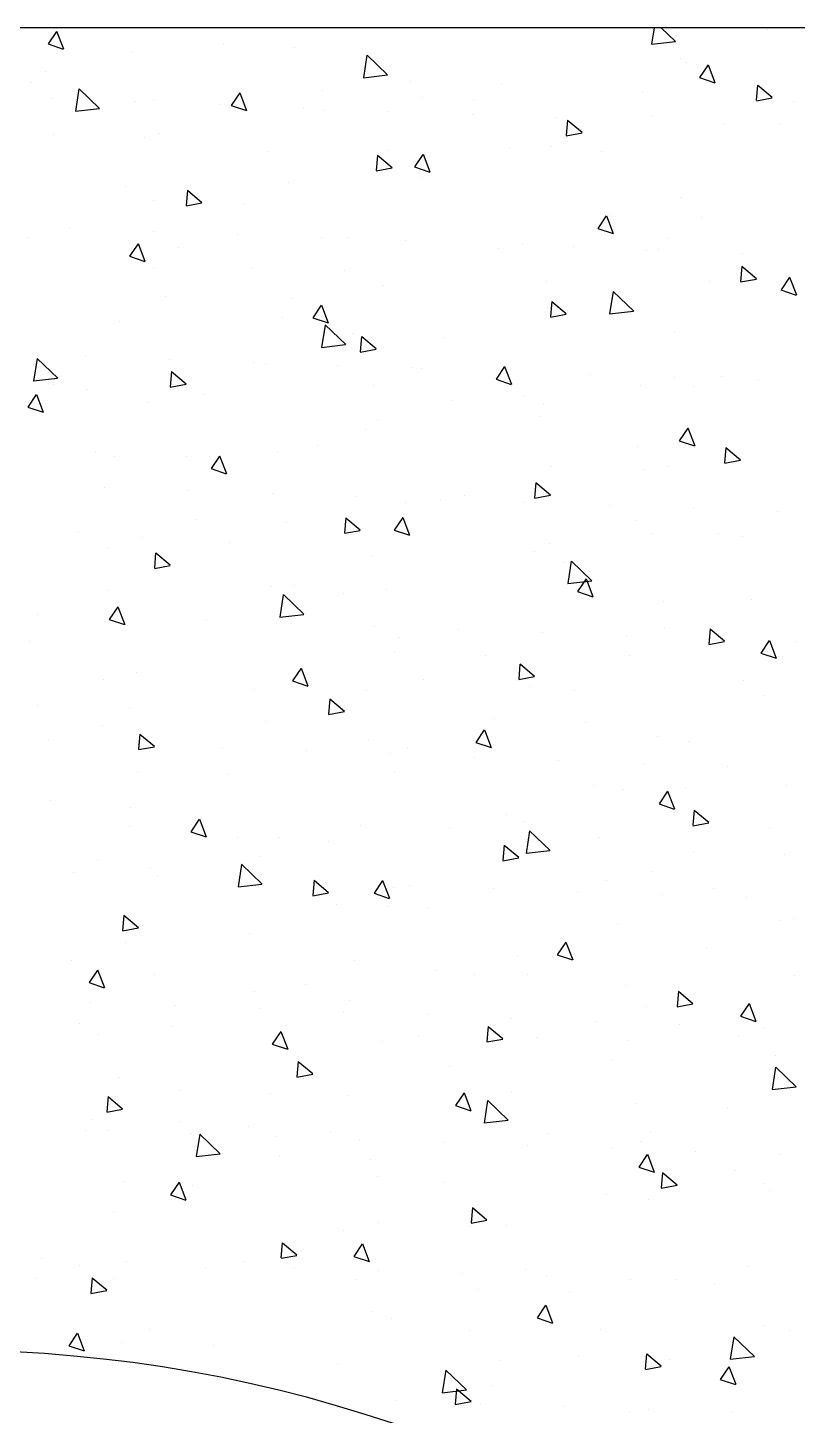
# Model space of a CAD drawing. Header units: inches. Extents: x 6.7 to 49.2, y 11 to 35.8.
# Drawn here: x 15.2252 to 15.4572, y 13.6612 to 14.0796 of the extents above; entities that cross this region are included whole.
import ezdxf

# ---------------------------------------------------------------- set-up
doc = ezdxf.new("R2010")
doc.units = ezdxf.units.IN
doc.header["$MEASUREMENT"] = 0
doc.layers.add('4', color=4, linetype='Continuous')

msp = doc.modelspace()

# ---------------------------------------------------------------- linework, layer by layer
at = {"layer": '4'}
for p, q in [((15.98709, 14.07961, 0.002), (14.48709, 14.07961, 0.002)), ((15.41402, 14.07961), (15.41325, 14.07462)), ((15.41621, 14.07961), (15.42051, 14.07549)), ((15.4481, 14.07922), (15.4481, 14.07922)), ((15.23384, 14.07852), (15.23128, 14.07473)), ((15.23388, 14.07856), (15.23592, 14.07323)), ((15.41324, 14.07464), (15.42048, 14.07548)), ((15.23128, 14.07472), (15.23588, 14.07317)), ((15.25637, 14.07247), (15.25637, 14.07247)), ((15.28422, 14.07458), (15.28422, 14.07458)), ((15.30554, 14.0737), (15.30554, 14.0737)), ((15.32746, 14.0713), (15.32641, 14.06452)), ((15.32749, 14.07132), (15.33367, 14.06538)), ((15.42185, 14.07041), (15.42185, 14.07041)), ((15.42367, 14.06922), (15.42367, 14.06922)), ((15.43029, 14.06839), (15.42773, 14.0646)), ((15.43033, 14.06843), (15.43237, 14.06309)), ((15.22615, 14.06302), (15.22615, 14.06302)), ((15.23045, 14.06654), (15.23045, 14.06654)), ((15.3264, 14.06454), (15.33364, 14.06538)), ((15.34053, 14.06334), (15.34053, 14.06334)), ((15.36807, 14.06237), (15.36807, 14.06237)), ((15.42773, 14.06458), (15.43233, 14.06304)), ((15.23231, 14.05821), (15.23231, 14.05821)), ((15.24062, 14.0612), (15.23957, 14.05442)), ((15.24065, 14.06122), (15.24683, 14.05528)), ((15.2891, 14.05998), (15.28654, 14.05619)), ((15.28913, 14.06002), (15.29118, 14.05469)), ((15.31409, 14.06068), (15.31409, 14.06068)), ((15.34428, 14.05854), (15.34428, 14.05854)), ((15.41058, 14.06046), (15.41058, 14.06046)), ((15.44526, 14.06229), (15.44486, 14.05773)), ((15.44487, 14.05762), (15.44965, 14.0585)), ((15.44527, 14.06233), (15.44965, 14.05865)), ((15.23956, 14.05444), (15.2468, 14.05528)), ((15.25767, 14.05729), (15.25767, 14.05729)), ((15.26306, 14.05776), (15.26306, 14.05776)), ((15.28304, 14.05636), (15.28304, 14.05636)), ((15.28654, 14.05618), (15.29114, 14.05463)), ((15.30841, 14.05543), (15.30841, 14.05543)), ((15.31427, 14.05453), (15.31427, 14.05453)), ((15.33377, 14.05451), (15.33377, 14.05451)), ((15.35955, 14.05754), (15.35955, 14.05754)), ((15.45605, 14.05731), (15.45605, 14.05731)), ((15.35914, 14.05358), (15.35914, 14.05358)), ((15.3845, 14.05265), (15.3845, 14.05265)), ((15.38794, 14.05171), (15.38754, 14.04716)), ((15.38795, 14.05175), (15.39233, 14.04808)), ((15.41343, 14.05315), (15.41343, 14.05315)), ((15.43524, 14.0508), (15.43524, 14.0508)), ((15.4519, 14.05036), (15.4519, 14.05036)), ((15.23296, 14.04747), (15.23296, 14.04747)), ((15.2605, 14.0465), (15.2605, 14.0465)), ((15.26489, 14.04786), (15.26489, 14.04786)), ((15.38755, 14.04705), (15.39233, 14.04793)), ((15.29736, 14.04242), (15.29736, 14.04242)), ((15.33404, 14.04248), (15.33404, 14.04248)), ((15.34439, 14.04148), (15.34644, 14.03615)), ((15.37058, 14.0433), (15.37058, 14.0433)), ((15.38322, 14.0437), (15.38322, 14.0437)), ((15.39813, 14.04233), (15.39813, 14.04233)), ((15.33062, 14.04114), (15.33022, 14.03659)), ((15.33024, 14.03648), (15.33501, 14.03736)), ((15.33064, 14.04118), (15.33502, 14.03751)), ((15.34435, 14.04144), (15.34179, 14.03765)), ((15.34179, 14.03764), (15.3464, 14.03609)), ((15.34433, 14.03448), (15.34433, 14.03448)), ((15.25465, 14.0318), (15.25465, 14.0318)), ((15.27331, 14.03057), (15.27291, 14.02601)), ((15.27332, 14.03061), (15.2777, 14.02693)), ((15.30383, 14.03303), (15.30383, 14.03303)), ((15.26301, 14.02742), (15.26301, 14.02742)), ((15.27292, 14.02591), (15.2777, 14.02679)), ((15.29056, 14.02645), (15.29056, 14.02645)), ((15.42195, 14.02854), (15.42195, 14.02854)), ((15.39961, 14.0229), (15.39705, 14.01911)), ((15.39965, 14.02294), (15.40169, 14.01761)), ((15.40064, 14.02325), (15.40064, 14.02325)), ((15.42818, 14.02228), (15.42818, 14.02228)), ((15.22522, 14.01647), (15.22522, 14.01647)), ((15.23767, 14.01909), (15.23767, 14.01909)), ((15.26304, 14.01816), (15.26304, 14.01816)), ((15.2884, 14.01724), (15.2884, 14.01724)), ((15.39705, 14.0191), (15.40165, 14.01755)), ((15.25842, 14.0145), (15.25586, 14.01071)), ((15.25845, 14.01454), (15.2605, 14.0092)), ((15.27069, 14.01332), (15.27069, 14.01332)), ((15.31377, 14.01631), (15.31377, 14.01631)), ((15.32172, 14.01624), (15.32172, 14.01624)), ((15.33914, 14.01538), (15.33914, 14.01538)), ((15.36718, 14.0131), (15.36718, 14.0131)), ((15.37438, 14.01444), (15.37438, 14.01444)), ((15.38987, 14.01353), (15.38987, 14.01353)), ((15.41171, 14.01248), (15.41171, 14.01248)), ((15.41524, 14.0126), (15.41524, 14.0126)), ((15.41821, 14.01602), (15.41821, 14.01602)), ((15.25586, 14.01069), (15.26046, 14.00915)), ((15.4406, 14.01168), (15.4406, 14.01168)), ((15.26317, 14.00719), (15.26317, 14.00719)), ((15.29307, 14.00738), (15.29307, 14.00738)), ((15.32061, 14.00641), (15.32061, 14.00641)), ((15.44047, 14.00763), (15.44008, 14.00308)), ((15.44009, 14.00297), (15.44487, 14.00385)), ((15.44049, 14.00767), (15.44487, 14.004)), ((15.45486, 14.00436), (15.45231, 14.00057)), ((15.4549, 14.0044), (15.45695, 13.99907)), ((15.33232, 14.0018), (15.33232, 14.0018)), ((15.3815, 14.00303), (15.3815, 14.00303)), ((15.40168, 14.00008), (15.40063, 13.9933)), ((15.40171, 14.0001), (15.4079, 13.99416)), ((15.43069, 14.00321), (15.43069, 14.00321)), ((15.4523, 14.00056), (15.45691, 13.99901)), ((15.26681, 13.99856), (15.26681, 13.99856)), ((15.30498, 13.99798), (15.30498, 13.99798)), ((15.31367, 13.99596), (15.31112, 13.99217)), ((15.31371, 13.996), (15.31576, 13.99066)), ((15.38316, 13.99706), (15.38276, 13.99251)), ((15.38317, 13.9971), (15.38755, 13.99343)), ((15.40148, 13.99776), (15.40148, 13.99776)), ((15.30211, 13.99235), (15.30211, 13.99235)), ((15.31111, 13.99215), (15.31572, 13.99061)), ((15.38277, 13.99239), (15.38755, 13.99328)), ((15.40063, 13.99332), (15.40787, 13.99416)), ((15.40444, 13.99439), (15.40444, 13.99439)), ((15.25293, 13.99112), (15.25293, 13.99112)), ((15.31484, 13.98997), (15.31379, 13.9832)), ((15.31487, 13.99), (15.32106, 13.98406)), ((15.32312, 13.98733), (15.32312, 13.98733)), ((15.42023, 13.98787), (15.42023, 13.98787)), ((15.31379, 13.98322), (15.32103, 13.98406)), ((15.32584, 13.98649), (15.32544, 13.98193)), ((15.32586, 13.98653), (15.33023, 13.98285)), ((15.35066, 13.98636), (15.35066, 13.98636)), ((15.228, 13.97987), (15.22695, 13.97309)), ((15.22803, 13.97989), (15.23422, 13.97396)), ((15.24255, 13.9806), (15.24255, 13.9806)), ((15.26792, 13.97967), (15.26792, 13.97967)), ((15.29328, 13.97875), (15.29328, 13.97875)), ((15.32545, 13.98182), (15.33023, 13.9827)), ((15.26852, 13.97591), (15.26813, 13.97136)), ((15.26854, 13.97595), (15.27292, 13.97228)), ((15.29687, 13.97852), (15.29687, 13.97852)), ((15.31865, 13.97782), (15.31865, 13.97782)), ((15.34084, 13.97719), (15.34084, 13.97719)), ((15.34402, 13.97689), (15.34402, 13.97689)), ((15.36893, 13.97742), (15.36637, 13.97363)), ((15.36897, 13.97746), (15.37101, 13.97212)), ((15.36938, 13.97597), (15.36938, 13.97597)), ((15.39475, 13.97504), (15.39475, 13.97504)), ((15.22695, 13.97311), (15.23419, 13.97395)), ((15.23285, 13.97203), (15.23285, 13.97203)), ((15.24309, 13.97048), (15.24309, 13.97048)), ((15.26814, 13.97125), (15.27291, 13.97213)), ((15.32934, 13.9718), (15.32934, 13.9718)), ((15.36637, 13.97361), (15.37097, 13.97207)), ((15.40999, 13.9718), (15.40999, 13.9718)), ((15.42011, 13.97411), (15.42011, 13.97411)), ((15.42584, 13.97158), (15.42584, 13.97158)), ((15.43449, 13.97435), (15.43449, 13.97435)), ((15.44548, 13.97319), (15.44548, 13.97319)), ((15.22774, 13.96901), (15.22518, 13.96522)), ((15.22777, 13.96905), (15.22982, 13.96372)), ((15.26145, 13.96651), (15.26145, 13.96651)), ((15.27832, 13.96888), (15.27832, 13.96888)), ((15.35318, 13.96728), (15.35318, 13.96728)), ((15.37481, 13.96866), (15.37481, 13.96866)), ((15.38072, 13.96631), (15.38072, 13.96631)), ((15.22518, 13.96521), (15.22978, 13.96367)), ((15.37978, 13.96235), (15.37978, 13.96235)), ((15.32692, 13.95847), (15.32692, 13.95847)), ((15.3306, 13.96112), (15.3306, 13.96112)), ((15.42418, 13.95888), (15.42163, 13.95509)), ((15.42422, 13.95892), (15.42627, 13.95358)), ((15.42163, 13.95507), (15.42623, 13.95353)), ((15.24561, 13.95141), (15.24561, 13.95141)), ((15.25121, 13.95044), (15.25121, 13.95044)), ((15.27315, 13.95044), (15.27315, 13.95044)), ((15.28299, 13.95047), (15.28044, 13.94668)), ((15.28303, 13.95051), (15.28508, 13.94518)), ((15.30039, 13.95167), (15.30039, 13.95167)), ((15.31261, 13.95355), (15.31261, 13.95355)), ((15.4091, 13.95332), (15.4091, 13.95332)), ((15.43569, 13.95298), (15.43529, 13.94842)), ((15.43571, 13.95302), (15.44009, 13.94934)), ((15.28043, 13.94667), (15.28504, 13.94512)), ((15.38323, 13.94724), (15.38323, 13.94724)), ((15.41077, 13.94627), (15.41077, 13.94627)), ((15.41851, 13.94719), (15.41851, 13.94719)), ((15.43531, 13.94831), (15.44008, 13.94919)), ((15.37838, 13.9424), (15.37798, 13.93785)), ((15.37839, 13.94244), (15.38277, 13.93877)), ((15.24826, 13.94102), (15.24826, 13.94102)), ((15.27363, 13.9401), (15.27363, 13.9401)), ((15.299, 13.93917), (15.299, 13.93917)), ((15.32436, 13.93824), (15.32436, 13.93824)), ((15.34973, 13.93732), (15.34973, 13.93732)), ((15.35698, 13.93842), (15.35698, 13.93842)), ((15.37799, 13.93774), (15.38277, 13.93862)), ((15.33912, 13.93651), (15.33912, 13.93651)), ((15.37509, 13.93639), (15.37509, 13.93639)), ((15.40046, 13.93546), (15.40046, 13.93546)), ((15.42583, 13.93454), (15.42583, 13.93454)), ((15.45119, 13.93361), (15.45119, 13.93361)), ((15.27566, 13.93136), (15.27566, 13.93136)), ((15.3032, 13.93039), (15.3032, 13.93039)), ((15.32106, 13.93183), (15.32066, 13.92728)), ((15.32107, 13.93187), (15.32545, 13.9282)), ((15.33825, 13.93193), (15.33569, 13.92814)), ((15.33829, 13.93197), (15.34033, 13.92664)), ((15.40828, 13.93112), (15.40828, 13.93112)), ((15.24048, 13.92759), (15.24048, 13.92759)), ((15.25973, 13.92583), (15.25973, 13.92583)), ((15.28595, 13.92444), (15.28595, 13.92444)), ((15.32067, 13.92717), (15.32545, 13.92805)), ((15.33569, 13.92813), (15.34029, 13.92658)), ((15.33697, 13.92737), (15.33697, 13.92737)), ((15.41328, 13.92719), (15.41328, 13.92719)), ((15.43346, 13.92714), (15.43346, 13.92714)), ((15.44083, 13.92622), (15.44083, 13.92622)), ((15.24941, 13.92255), (15.24941, 13.92255)), ((15.26374, 13.92126), (15.26334, 13.9167)), ((15.26376, 13.9213), (15.26813, 13.91762)), ((15.32889, 13.92044), (15.32889, 13.92044)), ((15.37806, 13.92167), (15.37806, 13.92167)), ((15.38244, 13.92422), (15.38244, 13.92422)), ((15.26336, 13.9166), (15.26813, 13.91748)), ((15.38703, 13.91838), (15.38703, 13.91838)), ((15.38907, 13.91875), (15.38802, 13.91198)), ((15.3891, 13.91877), (15.39529, 13.91284)), ((15.38802, 13.91199), (15.39526, 13.91284)), ((15.39351, 13.91339), (15.39095, 13.9096)), ((15.39354, 13.91343), (15.39559, 13.9081)), ((15.2495, 13.90977), (15.2495, 13.90977)), ((15.29867, 13.91099), (15.29867, 13.91099)), ((15.30223, 13.90865), (15.30118, 13.90187)), ((15.30226, 13.90867), (15.30845, 13.90274)), ((15.30571, 13.91132), (15.30571, 13.91132)), ((15.32024, 13.90911), (15.32024, 13.90911)), ((15.33326, 13.91035), (15.33326, 13.91035)), ((15.39095, 13.90959), (15.39555, 13.90804)), ((15.25231, 13.90499), (15.24976, 13.9012)), ((15.25235, 13.90503), (15.2544, 13.89969)), ((15.41679, 13.90651), (15.41679, 13.90651)), ((15.44334, 13.90715), (15.44334, 13.90715)), ((15.22826, 13.90283), (15.22826, 13.90283)), ((15.24975, 13.90119), (15.25436, 13.89964)), ((15.25363, 13.9019), (15.25363, 13.9019)), ((15.27899, 13.90097), (15.27899, 13.90097)), ((15.30118, 13.90189), (15.30842, 13.90273)), ((15.30436, 13.90005), (15.30436, 13.90005)), ((15.32973, 13.89912), (15.32973, 13.89912)), ((15.3374, 13.89583), (15.3374, 13.89583)), ((15.35509, 13.89819), (15.35509, 13.89819)), ((15.38046, 13.89727), (15.38046, 13.89727)), ((15.40583, 13.89634), (15.40583, 13.89634)), ((15.41708, 13.89833), (15.41708, 13.89833)), ((15.43091, 13.89832), (15.43051, 13.89377)), ((15.43093, 13.89836), (15.4353, 13.89469)), ((15.43119, 13.89541), (15.43119, 13.89541)), ((15.22569, 13.89447), (15.22569, 13.89447)), ((15.33577, 13.89127), (15.33577, 13.89127)), ((15.43052, 13.89366), (15.4353, 13.89454)), ((15.4462, 13.89105), (15.45081, 13.8895)), ((15.44876, 13.89485), (15.44621, 13.89106)), ((15.4488, 13.89489), (15.45085, 13.88956)), ((15.45656, 13.89449), (15.45656, 13.89449)), ((15.36331, 13.8903), (15.36331, 13.8903)), ((15.37359, 13.88775), (15.3732, 13.88319)), ((15.37361, 13.88779), (15.37799, 13.88411)), ((15.40656, 13.89045), (15.40656, 13.89045)), ((15.24811, 13.88315), (15.24811, 13.88315)), ((15.25801, 13.88516), (15.25801, 13.88516)), ((15.30757, 13.88645), (15.30501, 13.88266)), ((15.30501, 13.88264), (15.30961, 13.8811)), ((15.30761, 13.88649), (15.30966, 13.88115)), ((15.30951, 13.88246), (15.30951, 13.88246)), ((15.3446, 13.88293), (15.3446, 13.88293)), ((15.37321, 13.88308), (15.37798, 13.88397)), ((15.44109, 13.8827), (15.44109, 13.8827)), ((15.29357, 13.88), (15.29357, 13.88)), ((15.32717, 13.87977), (15.32717, 13.87977)), ((15.37634, 13.881), (15.37634, 13.881)), ((15.39007, 13.87978), (15.39007, 13.87978)), ((15.44714, 13.87829), (15.44714, 13.87829)), ((15.2282, 13.87539), (15.2282, 13.87539)), ((15.25574, 13.87442), (15.25574, 13.87442)), ((15.31628, 13.87718), (15.31588, 13.87262)), ((15.31629, 13.87722), (15.32067, 13.87354)), ((15.29695, 13.87032), (15.29695, 13.87032)), ((15.31589, 13.87251), (15.32067, 13.87339)), ((15.36582, 13.87122), (15.36582, 13.87122)), ((15.39337, 13.87025), (15.39337, 13.87025)), ((15.24778, 13.86909), (15.24778, 13.86909)), ((15.25896, 13.8666), (15.25856, 13.86205)), ((15.25898, 13.86664), (15.26335, 13.86297)), ((15.36283, 13.86791), (15.36027, 13.86412)), ((15.36286, 13.86795), (15.36491, 13.86261)), ((15.41507, 13.86584), (15.41507, 13.86584)), ((15.23138, 13.86489), (15.23138, 13.86489)), ((15.25851, 13.86341), (15.25851, 13.86341)), ((15.25857, 13.86194), (15.26335, 13.86282)), ((15.28387, 13.86248), (15.28387, 13.86248)), ((15.30924, 13.86156), (15.30924, 13.86156)), ((15.32787, 13.86467), (15.32787, 13.86467)), ((15.33957, 13.86241), (15.33957, 13.86241)), ((15.36027, 13.8641), (15.36487, 13.86256)), ((15.42436, 13.86444), (15.42436, 13.86444)), ((15.33461, 13.86063), (15.33461, 13.86063)), ((15.35997, 13.8597), (15.35997, 13.8597)), ((15.38534, 13.85878), (15.38534, 13.85878)), ((15.4107, 13.85785), (15.4107, 13.85785)), ((15.25825, 13.85535), (15.25825, 13.85535)), ((15.2858, 13.85438), (15.2858, 13.85438)), ((15.33568, 13.85516), (15.33568, 13.85516)), ((15.43607, 13.85692), (15.43607, 13.85692)), ((15.39588, 13.85118), (15.39588, 13.85118)), ((15.40484, 13.84977), (15.40484, 13.84977)), ((15.41808, 13.84937), (15.41553, 13.84558)), ((15.41812, 13.84941), (15.42017, 13.84407)), ((15.42342, 13.85021), (15.42342, 13.85021)), ((15.45401, 13.851), (15.45401, 13.851)), ((15.232, 13.84653), (15.232, 13.84653)), ((15.41552, 13.84556), (15.42013, 13.84402)), ((15.25629, 13.84448), (15.25629, 13.84448)), ((15.27689, 13.84096), (15.27433, 13.83717)), ((15.27693, 13.841), (15.27898, 13.83567)), ((15.36962, 13.84236), (15.36962, 13.84236)), ((15.42613, 13.84367), (15.42573, 13.83911)), ((15.42614, 13.84371), (15.43052, 13.84003)), ((15.25574, 13.83871), (15.25574, 13.83871)), ((15.27433, 13.83716), (15.27893, 13.83562)), ((15.32545, 13.83909), (15.32545, 13.83909)), ((15.35223, 13.83849), (15.35223, 13.83849)), ((15.37462, 13.84032), (15.37462, 13.84032)), ((15.37646, 13.83743), (15.37541, 13.83065)), ((15.37649, 13.83745), (15.38267, 13.83152)), ((15.42574, 13.839), (15.43052, 13.83988)), ((15.44872, 13.83826), (15.44872, 13.83826)), ((15.28831, 13.8353), (15.28831, 13.8353)), ((15.3012, 13.83557), (15.3012, 13.83557)), ((15.31585, 13.83433), (15.31585, 13.83433)), ((15.36881, 13.83309), (15.36841, 13.82854)), ((15.36883, 13.83313), (15.37321, 13.82946)), ((15.39769, 13.83534), (15.39769, 13.83534)), ((15.24606, 13.82841), (15.24606, 13.82841)), ((15.29523, 13.82964), (15.29523, 13.82964)), ((15.36843, 13.82843), (15.3732, 13.82931)), ((15.37541, 13.83067), (15.38264, 13.83151)), ((15.42593, 13.83113), (15.42593, 13.83113)), ((15.45347, 13.83016), (15.45347, 13.83016)), ((15.23885, 13.82476), (15.23885, 13.82476)), ((15.26205, 13.82649), (15.26205, 13.82649)), ((15.28962, 13.82733), (15.28857, 13.82055)), ((15.28965, 13.82735), (15.29583, 13.82141)), ((15.41336, 13.82516), (15.41336, 13.82516)), ((15.26422, 13.82383), (15.26422, 13.82383)), ((15.28857, 13.82057), (15.2958, 13.82141)), ((15.28959, 13.82291), (15.28959, 13.82291)), ((15.3115, 13.82252), (15.3111, 13.81797)), ((15.31151, 13.82256), (15.31589, 13.81889)), ((15.31495, 13.82198), (15.31495, 13.82198)), ((15.33215, 13.82242), (15.32959, 13.81863)), ((15.33218, 13.82246), (15.33423, 13.81713)), ((15.3355, 13.82023), (15.3355, 13.82023)), ((15.34032, 13.82105), (15.34032, 13.82105)), ((15.36569, 13.82013), (15.36569, 13.82013)), ((15.39968, 13.82232), (15.39968, 13.82232)), ((15.43199, 13.82), (15.43199, 13.82)), ((15.31111, 13.81786), (15.31589, 13.81874)), ((15.32959, 13.81862), (15.33419, 13.81707)), ((15.39105, 13.8192), (15.39105, 13.8192)), ((15.41642, 13.81827), (15.41642, 13.81827)), ((15.44178, 13.81735), (15.44178, 13.81735)), ((15.25418, 13.81195), (15.25378, 13.80739)), ((15.25419, 13.81199), (15.25857, 13.80831)), ((15.31836, 13.81526), (15.31836, 13.81526)), ((15.33397, 13.81448), (15.33397, 13.81448)), ((15.3459, 13.81429), (15.3459, 13.81429)), ((15.25379, 13.80728), (15.25857, 13.80817)), ((15.40312, 13.80909), (15.40312, 13.80909)), ((15.45229, 13.81032), (15.45229, 13.81032)), ((15.45599, 13.81109), (15.45599, 13.81109)), ((15.25458, 13.8038), (15.25458, 13.8038)), ((15.29211, 13.80644), (15.29211, 13.80644)), ((15.3874, 13.80388), (15.38485, 13.80009)), ((15.38744, 13.80392), (15.38949, 13.79859)), ((15.3729, 13.79964), (15.3729, 13.79964)), ((15.38484, 13.80008), (15.38945, 13.79853)), ((15.42973, 13.80227), (15.42973, 13.80227)), ((15.23833, 13.79841), (15.23833, 13.79841)), ((15.24621, 13.79548), (15.24365, 13.79169)), ((15.24625, 13.79552), (15.2483, 13.79018)), ((15.32373, 13.79841), (15.32373, 13.79841)), ((15.34841, 13.79521), (15.34841, 13.79521)), ((15.24365, 13.79168), (15.24826, 13.79013)), ((15.26336, 13.79427), (15.26336, 13.79427)), ((15.30883, 13.79113), (15.30883, 13.79113)), ((15.35986, 13.79405), (15.35986, 13.79405)), ((15.37596, 13.79424), (15.37596, 13.79424)), ((15.40532, 13.7909), (15.40532, 13.7909)), ((15.45635, 13.79382), (15.45635, 13.79382)), ((15.29351, 13.78896), (15.29351, 13.78896)), ((15.32216, 13.7864), (15.32216, 13.7864)), ((15.42135, 13.78901), (15.42095, 13.78446)), ((15.42136, 13.78905), (15.42574, 13.78538)), ((15.24422, 13.78564), (15.24422, 13.78564)), ((15.26958, 13.78471), (15.26958, 13.78471)), ((15.29495, 13.78378), (15.29495, 13.78378)), ((15.32032, 13.78286), (15.32032, 13.78286)), ((15.41164, 13.78448), (15.41164, 13.78448)), ((15.42096, 13.78435), (15.42574, 13.78523)), ((15.44266, 13.78534), (15.4401, 13.78155)), ((15.4427, 13.78538), (15.44475, 13.78005)), ((15.24084, 13.77933), (15.24084, 13.77933)), ((15.26839, 13.77836), (15.26839, 13.77836)), ((15.34568, 13.78193), (15.34568, 13.78193)), ((15.36403, 13.77844), (15.36363, 13.77388)), ((15.36405, 13.77848), (15.36842, 13.7748)), ((15.37105, 13.781), (15.37105, 13.781)), ((15.39642, 13.78008), (15.39642, 13.78008)), ((15.42178, 13.77915), (15.42178, 13.77915)), ((15.4401, 13.78154), (15.4447, 13.77999)), ((15.44715, 13.77822), (15.44715, 13.77822)), ((15.24663, 13.77601), (15.24663, 13.77601)), ((15.30147, 13.77694), (15.29891, 13.77315)), ((15.3015, 13.77698), (15.30355, 13.77164)), ((15.33225, 13.7738), (15.33225, 13.7738)), ((15.34312, 13.77579), (15.34312, 13.77579)), ((15.36364, 13.77377), (15.36842, 13.77466)), ((15.37847, 13.77516), (15.37847, 13.77516)), ((15.40601, 13.77419), (15.40601, 13.77419)), ((15.43962, 13.77557), (15.43962, 13.77557)), ((15.29891, 13.77314), (15.30351, 13.77159)), ((15.45057, 13.76964), (15.45057, 13.76964)), ((15.30671, 13.76787), (15.30632, 13.76331)), ((15.30673, 13.7679), (15.31111, 13.76423)), ((15.35221, 13.76635), (15.35221, 13.76635)), ((15.4014, 13.76841), (15.4014, 13.76841)), ((15.45069, 13.76621), (15.44964, 13.75943)), ((15.45072, 13.76623), (15.4569, 13.76029)), ((15.25286, 13.76312), (15.25286, 13.76312)), ((15.30633, 13.7632), (15.3111, 13.76408)), ((15.2494, 13.75729), (15.249, 13.75274)), ((15.24941, 13.75733), (15.25379, 13.75366)), ((15.2709, 13.75929), (15.2709, 13.75929)), ((15.29844, 13.75832), (15.29844, 13.75832)), ((15.32201, 13.75774), (15.32201, 13.75774)), ((15.35672, 13.7584), (15.35417, 13.75461)), ((15.35676, 13.75844), (15.35881, 13.7531)), ((15.37118, 13.75896), (15.37118, 13.75896)), ((15.44963, 13.75945), (15.45687, 13.76029)), ((15.24901, 13.75263), (15.25379, 13.75351)), ((15.35416, 13.75459), (15.35877, 13.75305)), ((15.36385, 13.7561), (15.3628, 13.74933)), ((15.36388, 13.75613), (15.37006, 13.75019)), ((15.40852, 13.75512), (15.40852, 13.75512)), ((15.43607, 13.75415), (15.43607, 13.75415)), ((15.24464, 13.75048), (15.24464, 13.75048)), ((15.27099, 13.74983), (15.27099, 13.74983)), ((15.36279, 13.74935), (15.37003, 13.75019)), ((15.36748, 13.74961), (15.36748, 13.74961)), ((15.24262, 13.74706), (15.24262, 13.74706)), ((15.2491, 13.74715), (15.2491, 13.74715)), ((15.27446, 13.74622), (15.27446, 13.74622)), ((15.27701, 13.746), (15.27596, 13.73923)), ((15.27704, 13.74602), (15.28322, 13.74009)), ((15.29179, 13.74829), (15.29179, 13.74829)), ((15.29983, 13.74529), (15.29983, 13.74529)), ((15.31646, 13.74669), (15.31646, 13.74669)), ((15.38227, 13.74631), (15.38227, 13.74631)), ((15.41295, 13.74646), (15.41295, 13.74646)), ((15.3252, 13.74437), (15.3252, 13.74437)), ((15.35056, 13.74344), (15.35056, 13.74344)), ((15.37593, 13.74251), (15.37593, 13.74251)), ((15.4013, 13.74159), (15.4013, 13.74159)), ((15.40992, 13.7438), (15.40992, 13.7438)), ((15.42666, 13.74066), (15.42666, 13.74066)), ((15.27595, 13.73924), (15.28319, 13.74009)), ((15.30095, 13.73924), (15.30095, 13.73924)), ((15.3285, 13.73827), (15.3285, 13.73827)), ((15.41198, 13.73986), (15.40942, 13.73607)), ((15.40942, 13.73605), (15.41402, 13.73451)), ((15.41202, 13.7399), (15.41407, 13.73456)), ((15.45203, 13.73973), (15.45203, 13.73973)), ((15.33053, 13.73313), (15.33053, 13.73313)), ((15.41657, 13.73436), (15.41617, 13.7298)), ((15.41658, 13.73439), (15.42096, 13.73072)), ((15.43858, 13.73507), (15.43858, 13.73507)), ((15.25426, 13.73158), (15.25426, 13.73158)), ((15.27079, 13.73146), (15.26823, 13.72767)), ((15.26823, 13.72765), (15.27283, 13.72611)), ((15.27082, 13.7315), (15.27287, 13.72616)), ((15.2747, 13.73043), (15.2747, 13.73043)), ((15.35075, 13.73135), (15.35075, 13.73135)), ((15.39968, 13.72774), (15.39968, 13.72774)), ((15.41618, 13.72969), (15.42096, 13.73057)), ((15.44724, 13.73113), (15.44724, 13.73113)), ((15.44886, 13.72897), (15.44886, 13.72897)), ((15.35925, 13.72378), (15.35885, 13.71923)), ((15.35926, 13.72382), (15.36364, 13.72015)), ((15.41232, 13.72626), (15.41232, 13.72626)), ((15.25114, 13.72245), (15.25114, 13.72245)), ((15.35886, 13.71912), (15.36364, 13.72)), ((15.32029, 13.71706), (15.32029, 13.71706)), ((15.33101, 13.7192), (15.33101, 13.7192)), ((15.35855, 13.71823), (15.35855, 13.71823)), ((15.36947, 13.71829), (15.36947, 13.71829)), ((15.30193, 13.71321), (15.30153, 13.70866)), ((15.30195, 13.71325), (15.30633, 13.70958)), ((15.32604, 13.71291), (15.32349, 13.70912)), ((15.32608, 13.71295), (15.32813, 13.70762)), ((15.22944, 13.7085), (15.22944, 13.7085)), ((15.25481, 13.70757), (15.25481, 13.70757)), ((15.29008, 13.70761), (15.29008, 13.70761)), ((15.30154, 13.70855), (15.30632, 13.70943)), ((15.30475, 13.71038), (15.30475, 13.71038)), ((15.32348, 13.70911), (15.32809, 13.70757)), ((15.2409, 13.70638), (15.2409, 13.70638)), ((15.24462, 13.70264), (15.24422, 13.69808)), ((15.24463, 13.70268), (15.24901, 13.699)), ((15.27862, 13.7054), (15.27862, 13.7054)), ((15.30554, 13.70572), (15.30554, 13.70572)), ((15.33091, 13.70479), (15.33091, 13.70479)), ((15.35628, 13.70386), (15.35628, 13.70386)), ((15.37511, 13.70517), (15.37511, 13.70517)), ((15.38164, 13.70294), (15.38164, 13.70294)), ((15.44238, 13.70621), (15.44238, 13.70621)), ((15.22759, 13.70247), (15.22759, 13.70247)), ((15.24423, 13.69797), (15.249, 13.69886)), ((15.25098, 13.70235), (15.25098, 13.70235)), ((15.32409, 13.70225), (15.32409, 13.70225)), ((15.36106, 13.69915), (15.36106, 13.69915)), ((15.40701, 13.70201), (15.40701, 13.70201)), ((15.42058, 13.70203), (15.42058, 13.70203)), ((15.43237, 13.70108), (15.43237, 13.70108)), ((15.3813, 13.69437), (15.37874, 13.69058)), ((15.38134, 13.69441), (15.38339, 13.68908)), ((15.3886, 13.69818), (15.3886, 13.69818)), ((15.32881, 13.69245), (15.32881, 13.69245)), ((15.33481, 13.69034), (15.33481, 13.69034)), ((15.37874, 13.69057), (15.38335, 13.68902)), ((15.24011, 13.68597), (15.23755, 13.68218)), ((15.24014, 13.68601), (15.24219, 13.68068)), ((15.26189, 13.68714), (15.26189, 13.68714)), ((15.35838, 13.68691), (15.35838, 13.68691)), ((15.39796, 13.68706), (15.39796, 13.68706)), ((15.44714, 13.68829), (15.44714, 13.68829)), ((15.45487, 13.68669), (15.45487, 13.68669)), ((15.23755, 13.68217), (15.24215, 13.68062)), ((15.25349, 13.68328), (15.25349, 13.68328)), ((15.28103, 13.68231), (15.28103, 13.68231)), ((15.43807, 13.68488), (15.43702, 13.67811)), ((15.4381, 13.68491), (15.44429, 13.67897)), ((15.36775, 13.67761), (15.36775, 13.67761)), ((15.39112, 13.67911), (15.39112, 13.67911)), ((15.41178, 13.6797), (15.41139, 13.67515)), ((15.4118, 13.67974), (15.41618, 13.67607)), ((15.41866, 13.67814), (15.41866, 13.67814)), ((15.43702, 13.67813), (15.44426, 13.67897)), ((15.31857, 13.67638), (15.31857, 13.67638)), ((15.35123, 13.67478), (15.35018, 13.668)), ((15.35126, 13.6748), (15.35745, 13.66887)), ((15.4114, 13.67504), (15.41617, 13.67592)), ((15.43656, 13.67583), (15.434, 13.67204)), ((15.43659, 13.67587), (15.43864, 13.67054)), ((15.35447, 13.66913), (15.35407, 13.66457)), ((15.35448, 13.66917), (15.35886, 13.66549)), ((15.36486, 13.67029), (15.36486, 13.67029)), ((15.434, 13.67203), (15.4386, 13.67048)), ((15.31091, 13.66659), (15.31091, 13.66659)), ((15.33627, 13.66567), (15.33627, 13.66567)), ((15.35018, 13.66802), (15.35742, 13.66886)), ((15.35408, 13.66446), (15.35886, 13.66535)), ((15.36164, 13.66474), (15.36164, 13.66474)), ((15.38701, 13.66381), (15.38701, 13.66381)), ((15.40648, 13.66245), (15.40648, 13.66245)), ((15.41237, 13.66289), (15.41237, 13.66289)), ((15.43774, 13.66196), (15.43774, 13.66196))]:
    msp.add_line(p, q, dxfattribs=at)
msp.add_arc((15.2011, 13.26223, 0.002), 0.41857, 48.5705, 128.3538, dxfattribs=at)

doc.saveas('drawing.dxf')
